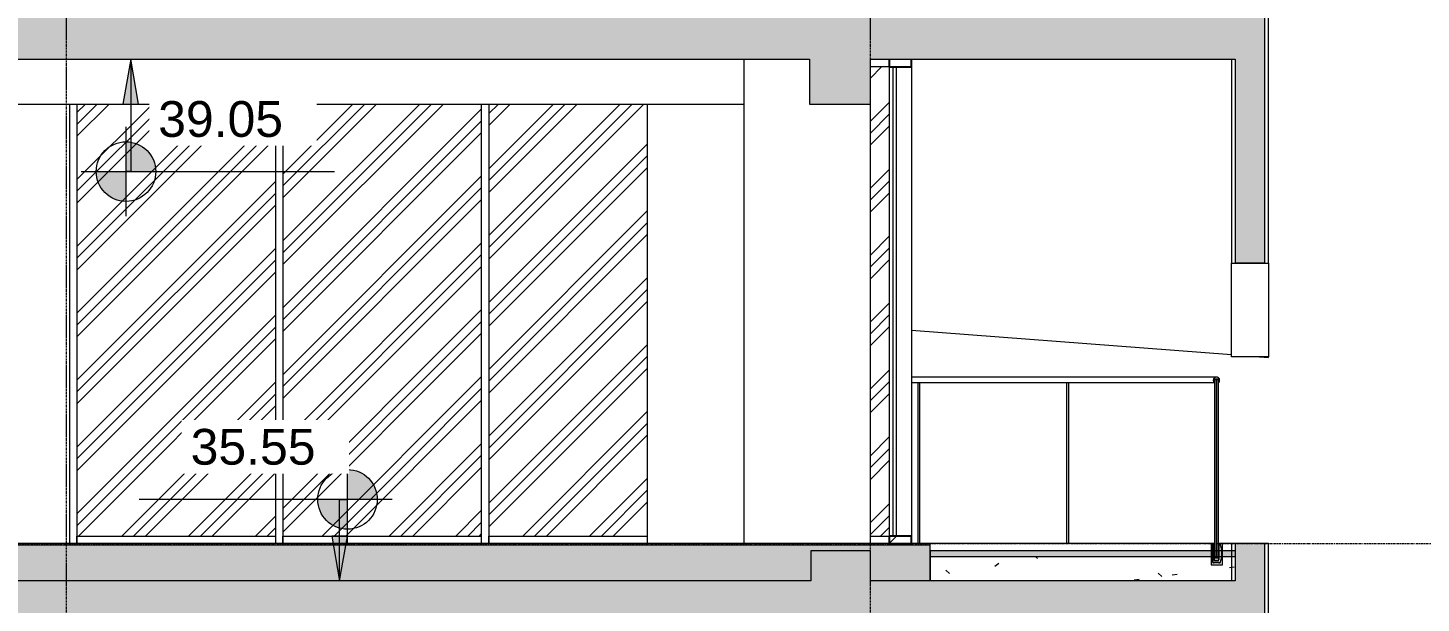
# Model space of a CAD drawing. Header units: millimetres. Extents: x 78096 to 288885, y -20632 to 149556.
# Drawn here: x 236075 to 245434, y 99900 to 103761 of the extents above; entities that cross this region are included whole.
import ezdxf

# ---------------------------------------------------------------- set-up
doc = ezdxf.new("R2010")
doc.units = ezdxf.units.MM
doc.linetypes.add('Centre', pattern=[31.75, 6.35, -4.7625, 15.875, -4.7625])
doc.linetypes.add('Grid Line', pattern=[22.225, 12.7, -3.175, 3.175, -3.175])
for name, color, linetype, lineweight in [('A-DETL', 90, 'Continuous', 9), ('A-DETL-GENF', 92, 'Continuous', 9), ('A-FLOR', 192, 'Continuous', 9), ('A-FLOR-FNSH', 192, 'Continuous', 35), ('A-FLOR-HRAL', 11, 'Continuous', 9), ('A-FLOR-LEVL', 51, 'Continuous', 9), ('A-FLOR-MCUT', 51, 'Continuous', 9), ('A-FLOR-PATT', 8, 'Continuous', 35), ('A-GLAZ-CURT', 52, 'Continuous', 9), ('A-GLAZ-CWMG', 51, 'Continuous', 9), ('A-WALL', 113, 'Continuous', 9), ('A-WALL-FNSH', 113, 'Continuous', 25), ('A-WALL-PATT', 111, 'Continuous', 25), ('G-ANNO-DIMS', 111, 'Continuous', 9), ('I-WALL', 2, 'Continuous', 9), ('S-BEAM', 12, 'Continuous', 9), ('S-COLS', 52, 'Continuous', 9), ('S-GRID', 1, 'Continuous', 9)]:
    doc.layers.add(name, color=color, linetype=linetype, lineweight=lineweight)
doc.styles.add('Arial_5', font='arial.ttf', dxfattribs={"height": 240})
pattern_1 = [(45, (5066.1, 117385), (-169.7056, 169.7056), [])]
pattern_2 = [(45, (5066.1, 117385), (-224.5064, 224.5064), []), (45, (5145.46, 117385), (0, 449.013), []), (45, (4986.7, 117385), (0, 449.013), [])]
pattern_3 = [(50, (230762.54, 117385), (728.737, -63.756), [76.2, -838.2]), (355, (230762.54, 117385), (-140.972, 764.228), [60.96, -670.56]), (100.451, (230823.3, 117379.7), (587.77, 700.467), [64.76, -712.36]), (46.184, (230762.5, 117588.2), (1084.316, -168.17), [114.3, -1257.3]), (96.636, (230852.9, 117574.2), (949.61, 989.71), [97.14, -1068.54]), (351.184, (230762.5, 117588.2), (949.62, 989.7), [91.44, -1005.84]), (21, (230864.14, 117537.4), (606.458, -409.06), [76.2, -838.2]), (326, (230864.14, 117537.4), (247.208, 736.753), [60.96, -670.56]), (71.451, (230914.7, 117503.3), (853.668, 327.685), [64.76, -712.36]), (37.5, (230762.54, 117385), (12.3547, 338.2201), [33.528, -628.904, 33.528, -647.192, -673.1]), (37.5, (230762.54, 117385), (12.3547, 338.2201), [-1343.152, 33.528, -639.572]), (7.5, (230762.54, 117385), (267.279, 400.722), [33.528, -354.584, 33.528, -613.664, -256.54]), (7.5, (230762.54, 117385), (267.279, 400.722), [-1035.304, 33.528, -223.012]), (327.5, (230535.98, 117385), (542.3633, -22.9153), [33.528, -220.472, 33.528, -758.952, -1051.56]), (327.5, (230535.98, 117385), (542.3633, -22.9153), [-1046.48, 33.528, -1018.032]), (317.5, (230434.38, 117385), (592.517, 101.707), [33.528, -296.672, 33.528, -492.76, -746.76]), (317.5, (230434.38, 117385), (592.517, 101.707), [-856.488, 33.528, -713.232])]

# ---------------------------------------------------------------- blocks, each defined once
blk = doc.blocks.new('System Panel - Glazed-4387312-TOMH A-A')
at = {"layer": 'A-GLAZ-CURT', "lineweight": 18}
for p, q in [((16214.3, 99700), (16189.3, 99700)), ((16189.3, 99700), (16189.3, 96550)), ((16214.3, 96550), (16214.3, 99700)), ((16189.3, 96550), (16214.3, 96550))]:
    blk.add_line(p, q, dxfattribs=at)
blk = doc.blocks.new('Rectangular Mullion - 50 x 150mm ALUMINIUM-V20-TOMH A-A')
at = {"layer": 'A-GLAZ-CWMG'}
h = blk.add_hatch(dxfattribs=at)
h.set_pattern_fill('FP_6', color=256, style=0, pattern_type=2)
h.set_pattern_definition(pattern_1)
h.paths.add_polyline_path([(16313.8, 100300), (16313.8, 100350), (16163.8, 100350), (16163.8, 100300)])
at = {"layer": 'A-GLAZ-CWMG', "lineweight": 25}
for p, q in [((16313.8, 100350), (16163.8, 100350)), ((16163.8, 100350), (16163.8, 100300)), ((16313.8, 100300), (16313.8, 100350)), ((16163.8, 100300), (16313.8, 100300))]:
    blk.add_line(p, q, dxfattribs=at)
blk = doc.blocks.new('Rectangular Mullion - 50 x 150mm ALUMINIUM-4375750-TOMH A-A')
at = {"layer": 'A-GLAZ-CWMG'}
for p, q in [((16163.8, 99700), (16163.8, 96550)), ((16313.8, 99700), (16313.8, 96550))]:
    blk.add_line(p, q, dxfattribs=at)
blk = doc.blocks.new('System Panel - Glazed-V21-TOMH A-A')
at = {"layer": 'A-GLAZ-CURT'}
h = blk.add_hatch(dxfattribs=at)
h.set_pattern_fill('FP_4', color=9, style=0, pattern_type=2)
h.set_pattern_definition(pattern_2)
h.paths.add_polyline_path([(16163.8, 100350), (16163.8, 103500), (16037.9, 103500), (16037.9, 100350)])
blk = doc.blocks.new('System Panel - Glazed-V22-TOMH A-A')
at = {"layer": 'A-GLAZ-CURT'}
h = blk.add_hatch(dxfattribs=at)
h.set_pattern_fill('FP_4', color=9, style=0, pattern_type=2)
h.set_pattern_definition(pattern_2)
h.paths.add_polyline_path([(13538.6, 100350), (14537.9, 100350), (14537.9, 103250), (13474.3, 103250), (13474.3, 100350)])
blk = doc.blocks.new('System Panel - Glazed-V23-TOMH A-A')
at = {"layer": 'A-GLAZ-CURT'}
h = blk.add_hatch(dxfattribs=at)
h.set_pattern_fill('FP_4', color=9, style=0, pattern_type=2)
h.set_pattern_definition(pattern_2)
h.paths.add_polyline_path([(13135, 100350), (13424.3, 100350), (13424.3, 103250), (12091.1, 103250), (12091.1, 100350), (12731.3, 100350)])
blk = doc.blocks.new('System Panel - Glazed-V24-TOMH A-A')
at = {"layer": 'A-GLAZ-CURT'}
h = blk.add_hatch(dxfattribs=at)
h.set_pattern_fill('FP_4', color=9, style=0, pattern_type=2)
h.set_pattern_definition(pattern_2)
h.paths.add_polyline_path([(11520.4, 100350), (12041.1, 100350), (12041.1, 103250), (10707.9, 103250), (10707.9, 100350), (11116.7, 100350)])
blk = doc.blocks.new('Rectangular Mullion - 50 x 150mm ALUMINIUM-4387287-TOMH A-A')
at = {"layer": 'A-GLAZ-CWMG'}
blk.add_line((16037.9, 96550), (16163.8, 96550), dxfattribs=at)
blk = doc.blocks.new('Rectangular Mullion - 50 x 150mm ALUMINIUM-4387288-TOMH A-A')
at = {"layer": 'A-GLAZ-CWMG'}
for p, q in [((13474.3, 96500), (13474.3, 96550)), ((13474.3, 96550), (14537.9, 96550))]:
    blk.add_line(p, q, dxfattribs=at)
blk = doc.blocks.new('Rectangular Mullion - 50 x 150mm ALUMINIUM-V13-TOMH A-A')
at = {"layer": 'A-GLAZ-CWMG'}
for p, q in [((12091.1, 96500), (12091.1, 96550)), ((12091.1, 96550), (13424.3, 96550)), ((13424.3, 96550), (13424.3, 96500))]:
    blk.add_line(p, q, dxfattribs=at)
blk = doc.blocks.new('Rectangular Mullion - 50 x 150mm ALUMINIUM-4375762-TOMH A-A')
at = {"layer": 'A-GLAZ-CWMG'}
blk.add_line((10707.9, 99450), (10707.9, 96500), dxfattribs=at)
blk = doc.blocks.new('Rectangular Mullion - 50 x 150mm ALUMINIUM-V14-TOMH A-A')
at = {"layer": 'A-GLAZ-CWMG'}
for p, q in [((13424.3, 99450), (13424.3, 96500)), ((13474.3, 99450), (13474.3, 96500))]:
    blk.add_line(p, q, dxfattribs=at)
blk = doc.blocks.new('Rectangular Mullion - 50 x 150mm ALUMINIUM-4387286-TOMH A-A')
at = {"layer": 'A-GLAZ-CWMG'}
h = blk.add_hatch(dxfattribs=at)
h.set_pattern_fill('FP_6', color=256, style=0, pattern_type=2)
h.set_pattern_definition(pattern_1)
h.paths.add_polyline_path([(16313.8, 103500), (16313.8, 103550), (16163.8, 103550), (16163.8, 103500)])
at = {"layer": 'A-GLAZ-CWMG', "lineweight": 25}
for p, q in [((16163.8, 103550), (16163.8, 103500)), ((16313.8, 103500), (16313.8, 103550)), ((16163.8, 103500), (16313.8, 103500))]:
    blk.add_line(p, q, dxfattribs=at)
blk = doc.blocks.new('Rectangular Mullion - 50 x 150mm ALUMINIUM-4387290-TOMH A-A')
at = {"layer": 'A-GLAZ-CWMG'}
blk.add_line((16163.8, 103500), (16037.9, 103500), dxfattribs=at)
blk = doc.blocks.new('Direct Shape - Basic Wall_500 mm_8361574-4474120-TOMH A-A')
at = {"layer": 'A-WALL', "lineweight": 18}
blk.add_line((14537.9, 103250), (14537.9, 100300), dxfattribs=at)
blk = doc.blocks.new('Direct Shape - Basic Wall_400 mm_8363447-4474146-TOMH A-A')
at = {"layer": 'A-WALL', "lineweight": 18}
blk.add_line((10657.9, 103250), (10657.9, 100300), dxfattribs=at)
blk = doc.blocks.new('Direct Shape - The_HUB-4475691-TOMH A-A')
at = {"layer": 'S-BEAM'}
blk.add_line((4413, 103250), (15187.9, 103250), dxfattribs=at)
blk = doc.blocks.new('Direct Shape - M_Concrete-Rectangular Beam_70x70_8393367-4474369-TOMH A-A')
blk.add_blockref('Direct Shape - The_HUB-4475691-TOMH A-A', (0, 0))
blk = doc.blocks.new('Direct Shape - Floor_300mm_8387347-4474387-TOMH A-A')
at = {"layer": 'A-FLOR', "lineweight": 18}
blk.add_line((18688, 103550), (18688, 103850), dxfattribs=at)
blk = doc.blocks.new('Direct Shape - Floor_300mm_8391026-4475533-TOMH A-A')
at = {"layer": 'A-FLOR', "lineweight": 18}
blk.add_line((18688, 99750), (18688, 100050), dxfattribs=at)
blk = doc.blocks.new('Railing - 25 mm-V208-TOMH A-A')
at = {"layer": 'A-FLOR-HRAL'}
for p, q in [((17357.9, 100300), (17357.9, 101381.9)), ((17367.9, 101381.9), (17367.9, 100300))]:
    blk.add_line(p, q, dxfattribs=at)
blk = doc.blocks.new('Railing - Railing-4663342-TOMH A-A')
at = {"layer": 'A-FLOR-HRAL'}
for p, q in [((18362.9, 101417), (16313.8, 101417)), ((16313.8, 101381.9), (18346.7, 101381.9)), ((18345.1, 101404), (18343.5, 101404)), ((18347.8, 101382), (18348, 101382)), ((18379, 101381.9), (18375.5, 101381.9)), ((18376.4, 101382), (18376.5, 101382)), ((18379.2, 101381.9), (18379, 101381.9)), ((18326.6, 100300), (18326.4, 100300)), ((18338.7, 100300), (18338.9, 100300)), ((18376.4, 100296), (18376.6, 100296)), ((18376.4, 100294), (18376.6, 100294)), ((18378.2, 100298), (18378.4, 100298)), ((18378.2, 100294), (18378.4, 100294)), ((18378.9, 100300), (18378.7, 100300)), ((18381.7, 100298), (18381.8, 100298)), ((18381.7, 100296), (18381.8, 100296)), ((18384, 100300), (18384.2, 100300))]:
    blk.add_line(p, q, dxfattribs=at)
at = {"layer": 'A-FLOR-HRAL', "lineweight": 18}
for p, q in [((18346.9, 101381.9), (18346.9, 101402.5)), ((18347.1, 101403.2), (18347.1, 101383)), ((18378.2, 101404), (18347.9, 101404)), ((18348, 101382), (18349.6, 101382)), ((18348.4, 101404), (18377.7, 101404)), ((18362.6, 101400), (18350.6, 101400)), ((18350.6, 101400), (18350.6, 100203)), ((18350.6, 101385), (18350.6, 101400)), ((18350.6, 101400), (18375.6, 101400)), ((18350.6, 101383), (18350.6, 101385)), ((18363.6, 101400), (18362.6, 101400)), ((18362.6, 101400), (18362.6, 101399.2)), ((18362.6, 100204), (18362.6, 101400)), ((18362.6, 101399.2), (18363.6, 101399.2)), ((18363.6, 101399.2), (18363.6, 101400)), ((18375.6, 101400), (18363.6, 101400)), ((18363.6, 101400), (18363.6, 100204)), ((18375.6, 100203), (18375.6, 101400)), ((18375.6, 101400), (18375.6, 101385)), ((18375.6, 101385), (18375.6, 101383)), ((18376.5, 101382), (18378.1, 101382)), ((18379.1, 101383), (18379.1, 101403.2)), ((18379.2, 101402.5), (18379.2, 101381.9)), ((18326.6, 100300), (18326.6, 100157.2)), ((18338.9, 100300), (18326.6, 100300)), ((18337.9, 100300), (18337.9, 100171)), ((18342.9, 100300), (18337.9, 100300)), ((18337.9, 100171.5), (18337.9, 100299)), ((18347.7, 100189.3), (18342.9, 100300)), ((18381.8, 100296), (18376.6, 100296)), ((18376.6, 100296), (18376.6, 100294)), ((18376.6, 100294), (18378.4, 100294)), ((18378.4, 100299.5), (18378.4, 100298)), ((18378.4, 100298), (18381.8, 100298)), ((18378.4, 100294), (18378.4, 100189.5)), ((18384.2, 100300), (18378.9, 100300)), ((18381.8, 100298), (18381.8, 100296)), ((18403.4, 100300), (18384.2, 100300)), ((18403.4, 100157.2), (18403.4, 100300)), ((18326.6, 100157.2), (18403.4, 100157.2)), ((18337.9, 100171), (18348.1, 100171)), ((18347.6, 100171), (18338.4, 100171)), ((18378.4, 100203), (18347.7, 100203)), ((18347.7, 100203), (18347.7, 100189.5)), ((18348.1, 100171), (18348.1, 100173)), ((18348.1, 100173), (18378.1, 100173)), ((18348.1, 100172.5), (18348.1, 100171.5)), ((18377.6, 100173), (18348.6, 100173)), ((18350.6, 100203), (18375.6, 100203)), ((18352.2, 100185), (18373.9, 100185)), ((18373.9, 100185), (18352.2, 100185)), ((18363.6, 100204), (18362.6, 100204)), ((18378.1, 100173), (18378.1, 100171)), ((18378.1, 100171.5), (18378.1, 100172.5)), ((18378.1, 100171), (18388.2, 100171)), ((18378.4, 100189.5), (18378.4, 100203)), ((18388.1, 100171), (18378.6, 100171))]:
    blk.add_line(p, q, dxfattribs=at)
for centre, radius, start, end in [((18363.1, 101395.7), 21.3, 90, 220.5358), ((18348.4, 101402.5), 1.5, 90, 180), ((18347.9, 101403.2), 0.85, 90, 180), ((18348, 101383), 0.951, 180, 270), ((18349.6, 101383), 0.972, 270, 360), ((18363.1, 101395.7), 21.3, 319.4642, 90), ((18376.5, 101383), 0.972, 180, 270), ((18377.7, 101402.5), 1.5, 0, 90), ((18378.1, 101383), 0.951, 270, 360), ((18378.2, 101403.2), 0.85, 0, 90), ((18338.9, 100299), 1, 90, 180), ((18378.9, 100299.5), 0.5, 90, 180), ((18384.2, 100296), 4, 19.5039, 90), ((18384.2, 100296), 4, 19.5039, 90), ((18208.9, 100233.9), 190, 340.66732, 19.5039), ((18208.9, 100233.9), 190, 340.66732, 19.5039), ((18338.4, 100171.5), 0.5, 180, 270), ((18347.6, 100171.5), 0.5, 270, 360), ((18352.2, 100189.5), 4.5, 180, 270), ((18352.2, 100189.5), 4.5, 182.5, 270), ((18348.6, 100172.5), 0.5, 90, 180), ((18373.9, 100189.5), 4.5, 270, 360), ((18373.9, 100189.5), 4.5, 270, 360), ((18377.6, 100172.5), 0.5, 0, 90), ((18378.6, 100171.5), 0.5, 180, 270)]:
    blk.add_arc(centre, radius, start, end, dxfattribs=at)
at = {"layer": 'A-FLOR-HRAL'}
for points, knots in [([(18362.9, 101417), (18361.1, 101417), (18358.4, 101416.7), (18355, 101415.5), (18353, 101414.6), (18351.4, 101413.7), (18349.9, 101412.6), (18348.6, 101411.5), (18347.3, 101410.2), (18346.1, 101408.9), (18344.8, 101407), (18343.5, 101404.7), (18342.2, 101401.3), (18341.4, 101396.9), (18341.8, 101391.5), (18343.6, 101386.3), (18345.6, 101383.3), (18346.7, 101381.9)], [0, 0, 0, 0, 0.111111, 0.166667, 0.222222, 0.25, 0.277778, 0.333333, 0.361111, 0.388889, 0.444444, 0.5, 0.555556, 0.666667, 0.777778, 0.888889, 1, 1, 1, 1]), ([(18346.9, 101382.7), (18346.9, 101382.6), (18347, 101382.5), (18347.1, 101382.3), (18347.2, 101382.2), (18347.4, 101382.1), (18347.5, 101382.1), (18347.6, 101382), (18347.8, 101382), (18347.8, 101382)], [0.1666667, 0.1666667, 0.1666667, 0.1666667, 0.3333333, 0.4583333, 0.5833333, 0.6666667, 0.75, 0.8333333, 1, 1, 1, 1]), ([(18349.4, 101382), (18349.5, 101382), (18349.6, 101382), (18349.8, 101382.1), (18349.9, 101382.1), (18350, 101382.2), (18350.2, 101382.3), (18350.3, 101382.5), (18350.4, 101382.7), (18350.4, 101382.9), (18350.4, 101383)], [0, 0, 0, 0, 0.166667, 0.25, 0.333333, 0.416667, 0.541667, 0.666667, 0.833333, 1, 1, 1, 1]), ([(18376.3, 101412.2), (18376.1, 101412.4), (18375.3, 101413), (18374.1, 101413.8), (18372.1, 101414.9), (18368.5, 101416.5), (18365.1, 101417), (18362.9, 101417)], [0.6991046, 0.6991046, 0.6991046, 0.6991046, 0.7222222, 0.7569444, 0.7916667, 0.8611111, 1, 1, 1, 1]), ([(18375.5, 101382.5), (18375.6, 101382.4), (18375.6, 101382.3), (18375.8, 101382.2), (18375.9, 101382.1), (18376, 101382.1), (18376.2, 101382), (18376.3, 101382), (18376.4, 101382)], [0.3333333, 0.3333333, 0.3333333, 0.3333333, 0.4583333, 0.5833333, 0.6666667, 0.75, 0.8333333, 1, 1, 1, 1]), ([(18384.1, 101397.4), (18383.9, 101399), (18383.4, 101401.7), (18382.2, 101404.8), (18381.1, 101406.7), (18379.9, 101408.6), (18378.7, 101410), (18377.8, 101410.9), (18377.7, 101411)], [0.3456418, 0.3456418, 0.3456418, 0.3456418, 0.4444444, 0.5138889, 0.5486111, 0.5833333, 0.6527778, 0.6612852, 0.6612852, 0.6612852, 0.6612852]), ([(18377.9, 101382), (18378, 101382), (18378.1, 101382), (18378.3, 101382.1), (18378.4, 101382.1), (18378.5, 101382.2), (18378.7, 101382.3), (18378.8, 101382.5), (18378.9, 101382.7), (18378.9, 101382.9), (18378.9, 101383)], [0, 0, 0, 0, 0.166667, 0.25, 0.333333, 0.416667, 0.541667, 0.666667, 0.833333, 1, 1, 1, 1]), ([(18379.4, 101382.4), (18380.4, 101383.7), (18382.3, 101386.5), (18383.9, 101391.3), (18384.2, 101394.6), (18384.1, 101396.2)], [0.0128265, 0.0128265, 0.0128265, 0.0128265, 0.1111111, 0.2222222, 0.3205032, 0.3205032, 0.3205032, 0.3205032])]:
    blk.add_open_spline(points, degree=3, knots=knots, dxfattribs=at)
for p in [(-1000, 0), (0, 0)]:
    blk.add_blockref('Railing - 25 mm-V208-TOMH A-A', p)
blk = doc.blocks.new('Spot Elevations - M_Spot Elevation - Target Filled-23738-TOMH A-A')
at = {"layer": 'G-ANNO-DIMS'}
h = blk.add_hatch(color=256, dxfattribs=at)
edge = h.paths.add_edge_path()
edge.add_line((24621.6, 83516.9), (24821.6, 83516.9))
edge.add_arc((24621.6, 83516.9), 200, 0, 90)
edge.add_line((24621.6, 83716.9), (24621.6, 83516.9))
h = blk.add_hatch(color=256, dxfattribs=at)
edge = h.paths.add_edge_path()
edge.add_line((24621.6, 83516.9), (24421.6, 83516.9))
edge.add_arc((24621.6, 83516.9), 200, 180, 270)
edge.add_line((24621.6, 83316.9), (24621.6, 83516.9))
for p, q in [((24621.6, 83216.9), (24621.6, 83816.9)), ((24921.6, 83516.9), (23221.6, 83516.9))]:
    blk.add_line(p, q, dxfattribs=at)
blk.add_circle((24621.6, 83516.9), 200, dxfattribs=at)

msp = doc.modelspace()

# ---------------------------------------------------------------- hatches: boundary and pattern name
at = {"layer": 'A-DETL-GENF'}
h = msp.add_hatch(dxfattribs=at)
h.set_pattern_fill('FP_7', color=50, style=0, pattern_type=2)
h.set_pattern_definition(pattern_3)
h.paths.add_polyline_path([(244184.346, 102184.219), (244384.346, 102184.219), (244384.346, 104290.722), (244184.346, 104290.722), (244184.346, 103850), (241734.387, 103850), (241734.387, 104050), (241334.387, 104050), (241334.387, 103850), (230084.458, 103850), (230084.458, 103550), (241324.621, 103550), (241324.621, 103250), (241734.387, 103250), (241734.387, 103550), (244184.346, 103550), (244184.346, 102354.191)])
h.paths.add_polyline_path([(211834.399, 103250), (212234.399, 103250), (212234.399, 103550), (217784.412, 103550), (217784.412, 103850), (212234.399, 103850), (212234.399, 104050), (211834.399, 104050), (211834.399, 103850), (207534.458, 103850), (207534.458, 104300), (207334.458, 104300), (207334.458, 103550), (211834.399, 103550)])
h.paths.add_polyline_path([(227584.412, 103550), (229484.553, 103550), (229484.553, 103850), (227584.412, 103850), (227584.412, 103610.329)])
h.paths.add_polyline_path([(229684.27, 103550), (229684.458, 103550), (229684.27, 103610.329)])
h = msp.add_hatch(dxfattribs=at)
h.set_pattern_fill('FP_7', color=50, style=0, pattern_type=2)
h.set_pattern_definition(pattern_3)
h.paths.add_polyline_path([(244184.346, 98357.768), (244384.346, 98357.768), (244384.346, 100300), (244184.346, 100300), (244184.346, 100050), (241734.387, 100050), (241734.387, 100250), (241334.387, 100250), (241334.387, 100050), (230084.458, 100050), (230084.458, 99750), (241324.621, 99750), (241324.621, 99450), (241734.387, 99450), (241734.387, 99750), (244184.346, 99750), (244184.346, 98585.776)])
h.paths.add_polyline_path([(211834.399, 99450), (212234.399, 99450), (212234.399, 99750), (217784.412, 99750), (217784.412, 100050), (212234.399, 100050), (212234.399, 100250), (211834.399, 100250), (211834.399, 100050), (207534.458, 100050), (207534.458, 100500), (207334.458, 100500), (207334.458, 99750), (211834.399, 99750), (211834.399, 99527.88)])
h.paths.add_polyline_path([(227584.412, 99750), (229484.553, 99750), (229484.553, 100050), (227584.412, 100050), (227584.412, 99841.915)])
h.paths.add_polyline_path([(229684.27, 99750), (229684.458, 99750), (229684.27, 99841.915)])
at = {"layer": 'A-FLOR-PATT', "lineweight": 9}
h = msp.add_hatch(dxfattribs=at)
h.set_pattern_fill('FP_2', color=256, style=0, pattern_type=2)
h.set_pattern_definition([(0, (230762.54, 117385), (812.8, 203.2), [33.528, -576.072, 33.528, -576.072, -3251.2]), (0, (230762.54, 117385), (812.8, 203.2), [-1219.2, 33.528, -1185.672, 33.528, -576.072, -1422.4]), (0, (230762.54, 117385), (812.8, 203.2), [-3048, 33.528, -372.872, 33.528, -982.472]), (120, (231067.34, 117486.6), (-582.3764, 602.3054), [33.528, -576.072, 33.528, -3827.272]), (120, (231067.34, 117486.6), (-582.3764, 602.3054), [-643.128, -576.072, 33.528, -1185.672, -2032]), (120, (231067.34, 117486.6), (-582.3764, 602.3054), [-2438.4, 33.528, -576.072, 33.528, -1388.872]), (120, (231067.34, 117486.6), (-582.3764, 602.3054), [-3081.528, -372.872, 33.528, -982.472]), (240, (231168.94, 117893), (-230.4236, -805.5054), [33.528, -576.072, 33.528, -3827.272]), (240, (231168.94, 117893), (-230.4236, -805.5054), [-643.128, -576.072, 33.528, -1185.672, -2032]), (240, (231168.94, 117893), (-230.4236, -805.5054), [-2438.4, 33.528, -576.072, 33.528, -1388.872]), (240, (231168.94, 117893), (-230.4236, -805.5054), [-3081.528, -372.872, 33.528, -982.472])])
h.paths.add_polyline_path([(229484.553, 100050), (229484.553, 100290), (227584.424, 100290), (227584.424, 100050), (229143.687, 100050)])
h.paths.add_polyline_path([(212234.399, 100050), (216484.346, 100050), (216484.346, 100290), (212034.345, 100290), (212034.345, 100250), (212234.399, 100250), (212234.399, 100060.85)])
h.paths.add_polyline_path([(242135.279, 100050), (242135.279, 100290), (230084.458, 100290), (230084.458, 100050), (241334.387, 100050), (241334.387, 100250), (241734.387, 100250), (241734.387, 100050), (242060.681, 100050)])
h.paths.add_polyline_path([(229684.27, 100050), (229684.458, 100050), (229684.27, 100155.949)])
h.paths.add_polyline_path([(216584.346, 100050), (217784.412, 100050.12), (217784.412, 100290), (216584.346, 100290), (216584.346, 100155.949)])
h.paths.add_polyline_path([(218184.424, 100050), (218209.424, 100050), (218209.424, 100290), (218184.424, 100290), (218184.424, 100155.949)])
h.paths.add_polyline_path([(224384.412, 100050), (224384.412, 100290), (222834.424, 100290), (222834.424, 100050), (224299.814, 100050)])
at = {"layer": 'A-FLOR-PATT'}
msp.add_hatch(color=256, dxfattribs=at).paths.add_polyline_path([(244078.961, 100210), (244184.346, 100210), (244184.346, 100250), (242135.279, 100250), (242135.279, 100210), (243675.305, 100210)])
at = {"layer": 'A-FLOR-PATT', "lineweight": 9}
h = msp.add_hatch(dxfattribs=at)
h.set_pattern_fill('FP_7', color=256, style=0, pattern_type=2)
h.set_pattern_definition(pattern_3)
h.paths.add_polyline_path([(243271.649, 100050), (244184.346, 100050), (244184.346, 100210), (242135.279, 100210), (242135.279, 100050), (242867.993, 100050)])
at = {"layer": 'A-WALL-PATT', "lineweight": 9}
h = msp.add_hatch(dxfattribs=at)
h.set_pattern_fill('FP_7', color=256, style=0, pattern_type=2)
h.set_pattern_definition(pattern_3)
h.paths.add_polyline_path([(244384.346, 102181.159), (244383.898, 102184.219), (244184.346, 102184.219), (244184.346, 102181.159)])
at = {"layer": 'G-ANNO-DIMS'}
for points in [[(236765.535, 103550), (236712.637, 103250), (236818.433, 103250)], [(238168.616, 100050), (238221.514, 100350), (238115.718, 100350)]]:
    msp.add_hatch(color=256, dxfattribs=at).paths.add_polyline_path(points)

# ---------------------------------------------------------------- linework, layer by layer
at = {"layer": 'A-DETL', "lineweight": 18}
for p, q in [((244384.346, 103550), (244384.346, 103850)), ((230084.458, 103550), (241324.621, 103550)), ((241324.621, 103550), (241324.621, 103250)), ((241734.387, 103550), (244184.346, 103550)), ((241734.387, 103250), (241734.387, 103550)), ((244184.346, 103550), (244184.346, 102184.219)), ((244384.346, 102184.219), (244384.346, 103550)), ((241324.621, 103250), (241734.387, 103250)), ((244184.346, 102184.219), (244384.346, 102184.219)), ((241734.387, 100250), (241334.387, 100250)), ((241334.387, 100250), (241334.387, 100050)), ((241734.387, 100050), (241734.387, 100250)), ((244384.346, 100300), (244184.346, 100300)), ((244184.346, 100300), (244184.346, 100050)), ((244384.346, 100050), (244384.346, 100300)), ((241334.387, 100050), (230084.458, 100050)), ((244184.346, 100050), (241734.387, 100050)), ((244384.346, 99750), (244384.346, 100050))]:
    msp.add_line(p, q, dxfattribs=at)
at = {"layer": 'A-FLOR-FNSH', "color": 7, "lineweight": 18}
for p, q in [((242135.279, 100300), (230084.458, 100300)), ((242135.279, 100050), (242135.279, 100300)), ((244184.346, 100250), (242135.279, 100250)), ((242135.279, 100250), (242135.279, 100050))]:
    msp.add_line(p, q, dxfattribs=at)
at = {"layer": 'A-FLOR-LEVL', "linetype": 'Centre'}
msp.add_line((192334.611, 100300), (278486.268, 100300), dxfattribs=at)
at = {"layer": 'A-FLOR-MCUT', "lineweight": 18}
for p, q in [((242135.279, 100290), (230084.458, 100290)), ((244184.346, 100210), (242135.279, 100210))]:
    msp.add_line(p, q, dxfattribs=at)
at = {"layer": 'A-WALL', "lineweight": 18}
for p, q in [((244159.346, 101553.616), (244159.346, 102181.159)), ((244184.346, 102181.159), (244184.346, 102184.219)), ((244384.346, 102181.159), (244384.346, 102184.219)), ((244409.346, 102181.159), (244409.346, 101553.616)), ((244409.346, 101553.616), (244159.346, 101553.616)), ((244022.914, 100300), (242135.279, 100300)), ((244046.866, 100300), (244034.331, 100300)), ((244080.659, 100300), (244072.01, 100300)), ((244159.346, 100300), (244099.882, 100300))]:
    msp.add_line(p, q, dxfattribs=at)
at = {"layer": 'A-WALL', "color": 7, "lineweight": 18}
msp.add_line((244184.346, 102181.159), (244384.346, 102181.159), dxfattribs=at)
at = {"layer": 'A-WALL-FNSH', "color": 7, "lineweight": 18}
for p, q in [((244409.346, 102181.159), (244409.346, 104290.398)), ((244159.346, 103550), (244159.346, 102181.159)), ((244159.346, 102181.159), (244184.346, 102181.159)), ((244384.346, 102181.159), (244409.346, 102181.159)), ((244159.346, 100300), (244159.346, 100050)), ((244184.346, 100300), (244159.346, 100300)), ((244409.346, 100300), (244384.346, 100300)), ((244409.346, 98352.104), (244409.346, 100300))]:
    msp.add_line(p, q, dxfattribs=at)
at = {"layer": 'G-ANNO-DIMS'}
for p, q in [((236765.535, 103550), (236712.637, 103250)), ((236818.433, 103250), (236765.535, 103550)), ((236765.535, 103550), (236765.535, 102796.669)), ((236712.637, 103250), (236818.433, 103250)), ((236765.535, 102796.669), (236733.646, 102796.669)), ((238168.616, 100596.383), (238221.763, 100596.383)), ((238168.616, 100050), (238168.616, 100596.383)), ((238221.514, 100350), (238115.718, 100350)), ((238115.718, 100350), (238168.616, 100050)), ((238168.616, 100050), (238221.514, 100350))]:
    msp.add_line(p, q, dxfattribs=at)
at = {"layer": 'I-WALL', "lineweight": 18}
for p, q in [((242010.279, 101731.023), (244159.346, 101567.918)), ((244347.787, 101553.616), (244409.346, 101548.944)), ((244409.346, 101548.944), (244409.346, 101553.616))]:
    msp.add_line(p, q, dxfattribs=at)
at = {"layer": 'S-COLS'}
for p, q in [((240884.387, 103550), (240884.387, 100300)), ((241734.387, 100300), (241734.387, 103250))]:
    msp.add_line(p, q, dxfattribs=at)
at = {"layer": 'S-GRID', "linetype": 'Grid Line'}
for p, q in [((236334.458, 78125.107), (236334.458, 148256.175)), ((241734.458, 78125.107), (241734.458, 148256.175))]:
    msp.add_line(p, q, dxfattribs=at)

# ---------------------------------------------------------------- block references
at = {"layer": 'A-FLOR', "lineweight": 18}
for name in ['Direct Shape - Floor_300mm_8387347-4474387-TOMH A-A', 'Direct Shape - Floor_300mm_8391026-4475533-TOMH A-A']:
    msp.add_blockref(name, (225696.455, 0), dxfattribs=at)
at = {"layer": 'A-FLOR-HRAL'}
msp.add_blockref('Railing - Railing-4663342-TOMH A-A', (225696.455, 0), dxfattribs=at)
at = {"layer": 'A-GLAZ-CURT'}
for name, p in [('System Panel - Glazed-V21-TOMH A-A', (225696.455, 0)), ('System Panel - Glazed-4387312-TOMH A-A', (225696.455, 3800)), ('System Panel - Glazed-V24-TOMH A-A', (225696.455, 0)), ('System Panel - Glazed-V23-TOMH A-A', (225696.455, 0)), ('System Panel - Glazed-V22-TOMH A-A', (225696.455, 0))]:
    msp.add_blockref(name, p, dxfattribs=at)
at = {"layer": 'A-GLAZ-CWMG'}
for name, p in [('Rectangular Mullion - 50 x 150mm ALUMINIUM-4387286-TOMH A-A', (225696.455, 0)), ('Rectangular Mullion - 50 x 150mm ALUMINIUM-4387290-TOMH A-A', (225696.455, 0)), ('Rectangular Mullion - 50 x 150mm ALUMINIUM-4375750-TOMH A-A', (225696.455, 3800)), ('Rectangular Mullion - 50 x 150mm ALUMINIUM-4375762-TOMH A-A', (225696.455, 3800)), ('Rectangular Mullion - 50 x 150mm ALUMINIUM-V14-TOMH A-A', (224313.274, 3800)), ('Rectangular Mullion - 50 x 150mm ALUMINIUM-V14-TOMH A-A', (225696.455, 3800)), ('Rectangular Mullion - 50 x 150mm ALUMINIUM-V13-TOMH A-A', (224313.274, 3800)), ('Rectangular Mullion - 50 x 150mm ALUMINIUM-V13-TOMH A-A', (225696.455, 3800)), ('Rectangular Mullion - 50 x 150mm ALUMINIUM-4387288-TOMH A-A', (225696.455, 3800)), ('Rectangular Mullion - 50 x 150mm ALUMINIUM-4387287-TOMH A-A', (225696.455, 3800)), ('Rectangular Mullion - 50 x 150mm ALUMINIUM-V20-TOMH A-A', (225696.455, 0))]:
    msp.add_blockref(name, p, dxfattribs=at)
at = {"layer": 'A-WALL', "lineweight": 18}
for name in ['Direct Shape - Basic Wall_400 mm_8363447-4474146-TOMH A-A', 'Direct Shape - Basic Wall_500 mm_8361574-4474120-TOMH A-A']:
    msp.add_blockref(name, (225696.455, 0), dxfattribs=at)
at = {"layer": 'G-ANNO-DIMS', "rotation": 180}
msp.add_blockref('Spot Elevations - M_Spot Elevation - Target Filled-23738-TOMH A-A', (261355.223, 186313.59), dxfattribs=at)
at = {"layer": 'G-ANNO-DIMS'}
msp.add_blockref('Spot Elevations - M_Spot Elevation - Target Filled-23738-TOMH A-A', (213600.187, 17079.462), dxfattribs=at)
at = {"layer": 'S-BEAM'}
msp.add_blockref('Direct Shape - M_Concrete-Rectangular Beam_70x70_8393367-4474369-TOMH A-A', (225696.455, 0), dxfattribs=at)

# ---------------------------------------------------------------- next in the draw order: texts
at = {"layer": 'G-ANNO-DIMS', "char_height": 240, "width": 1004.89974, "attachment_point": 1, "line_spacing_factor": 0.941778, "style": 'Arial_5', "bg_fill": 3, "box_fill_scale": 1.25, "bg_fill_color": 256, "bg_fill_true_color": 13158600, "bg_fill_transparency": 0}
for s, insert in [('39.05', (236949.938, 103269.546)), ('35.55', (237168.055, 101069.259))]:
    msp.add_mtext(s, dxfattribs=dict(at, insert=insert))

doc.saveas('drawing.dxf')
